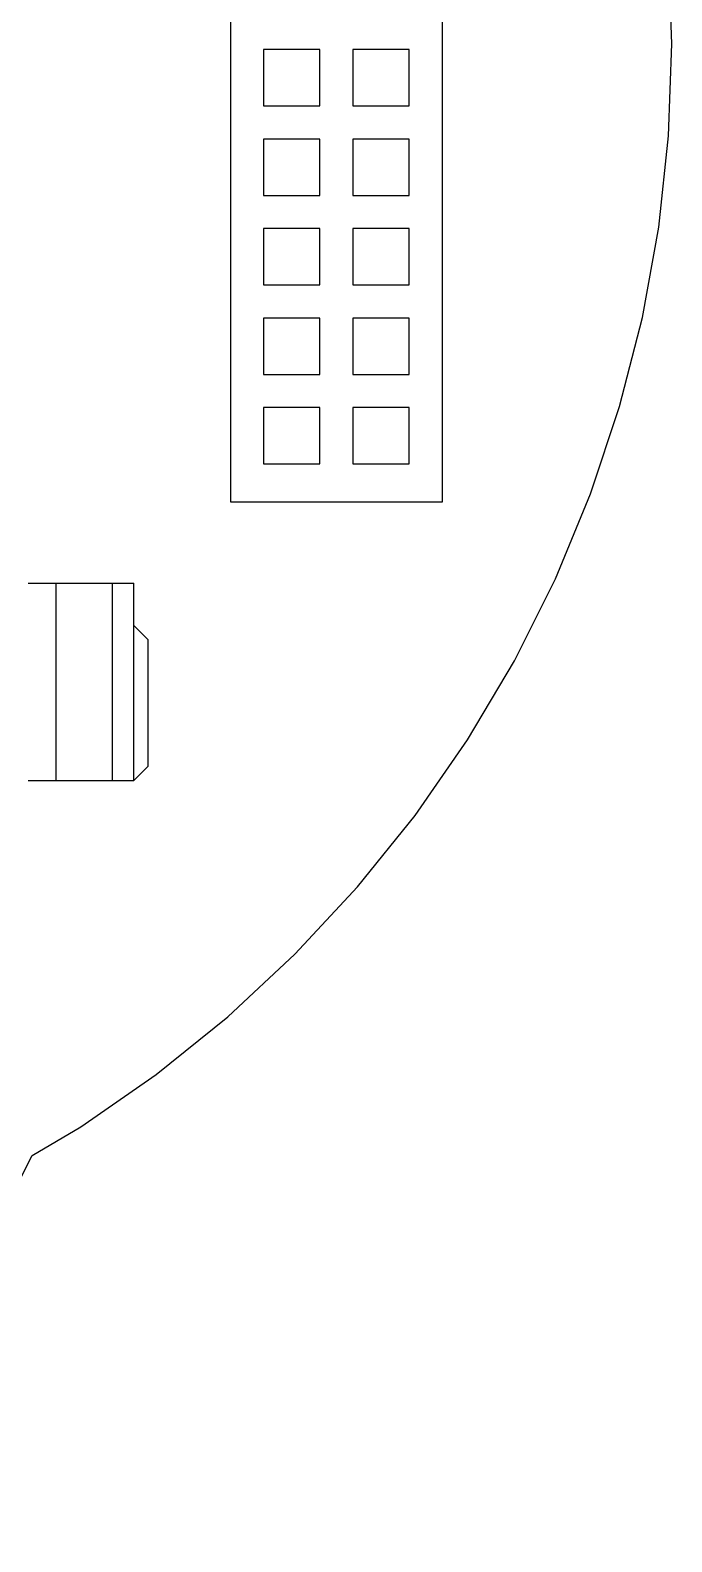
# Model space of a CAD drawing. Header units: millimetres. Extents: x -1 to 131, y 28 to 94.
# Drawn here: x 122.11 to 131.22, y 27.62 to 49.06 of the extents above; entities that cross this region are included whole.
import ezdxf

# ---------------------------------------------------------------- set-up
doc = ezdxf.new("R2010")
doc.units = ezdxf.units.MM
doc.header["$LTSCALE"] = 1.21
doc.header["$MEASUREMENT"] = 0
doc.layers.get('0').update_dxf_attribs({"linetype": 'CONTINUOUS'})

msp = doc.modelspace()

# ---------------------------------------------------------------- linework, layer by layer
at = {"color": 7, "linetype": 'Continuous'}
for p, q in [((124.96, 42.365), (124.96, 55.465)), ((127.96, 55.465), (127.96, 42.365)), ((131.22, 48.868), (131.173, 50.17)), ((126.224, 48.789), (125.424, 48.789)), ((125.424, 48.789), (125.424, 47.989)), ((126.224, 47.989), (126.224, 48.789)), ((127.494, 48.789), (126.694, 48.789)), ((126.694, 48.789), (126.694, 47.989)), ((127.494, 47.989), (127.494, 48.789)), ((131.173, 47.565), (131.22, 48.868)), ((125.424, 47.989), (126.224, 47.989)), ((126.694, 47.989), (127.494, 47.989)), ((126.224, 47.519), (125.424, 47.519)), ((125.424, 47.519), (125.424, 46.719)), ((126.224, 46.719), (126.224, 47.519)), ((127.494, 47.519), (126.694, 47.519)), ((126.694, 47.519), (126.694, 46.719)), ((127.494, 46.719), (127.494, 47.519)), ((131.034, 46.269), (131.173, 47.565)), ((125.424, 46.719), (126.224, 46.719)), ((126.694, 46.719), (127.494, 46.719)), ((126.224, 46.249), (125.424, 46.249)), ((125.424, 46.249), (125.424, 45.449)), ((126.224, 45.449), (126.224, 46.249)), ((127.494, 46.249), (126.694, 46.249)), ((126.694, 46.249), (126.694, 45.449)), ((127.494, 45.449), (127.494, 46.249)), ((130.803, 44.986), (131.034, 46.269)), ((125.424, 45.449), (126.224, 45.449)), ((126.694, 45.449), (127.494, 45.449)), ((126.224, 44.979), (125.424, 44.979)), ((125.424, 44.979), (125.424, 44.179)), ((126.224, 44.179), (126.224, 44.979)), ((127.494, 44.979), (126.694, 44.979)), ((126.694, 44.979), (126.694, 44.179)), ((127.494, 44.179), (127.494, 44.979)), ((130.48, 43.723), (130.803, 44.986)), ((125.424, 44.179), (126.224, 44.179)), ((126.694, 44.179), (127.494, 44.179)), ((126.224, 43.709), (125.424, 43.709)), ((125.424, 43.709), (125.424, 42.909)), ((126.224, 42.909), (126.224, 43.709)), ((127.494, 43.709), (126.694, 43.709)), ((126.694, 43.709), (126.694, 42.909)), ((127.494, 42.909), (127.494, 43.709)), ((130.068, 42.486), (130.48, 43.723)), ((125.424, 42.909), (126.224, 42.909)), ((126.694, 42.909), (127.494, 42.909)), ((129.57, 41.281), (130.068, 42.486)), ((127.96, 42.365), (124.96, 42.365)), ((122.083, 41.217), (123.583, 41.217)), ((122.483, 38.417), (122.483, 41.217)), ((123.283, 38.417), (123.283, 41.217)), ((123.583, 38.417), (123.583, 41.217)), ((128.986, 40.116), (129.57, 41.281)), ((123.783, 40.417), (123.583, 40.617)), ((123.783, 40.417), (123.783, 38.617)), ((128.321, 38.995), (128.986, 40.116)), ((127.577, 37.924), (128.321, 38.995)), ((123.583, 38.417), (123.783, 38.617)), ((122.083, 38.417), (123.583, 38.417)), ((126.759, 36.909), (127.577, 37.924)), ((125.871, 35.955), (126.759, 36.909)), ((124.917, 35.066), (125.871, 35.955)), ((123.902, 34.248), (124.917, 35.066)), ((122.831, 33.505), (123.902, 34.248)), ((122.143, 33.097), (122.831, 33.505)), ((119.361, 27.617), (122.143, 33.097))]:
    msp.add_line(p, q, dxfattribs=at)

doc.saveas('drawing.dxf')
